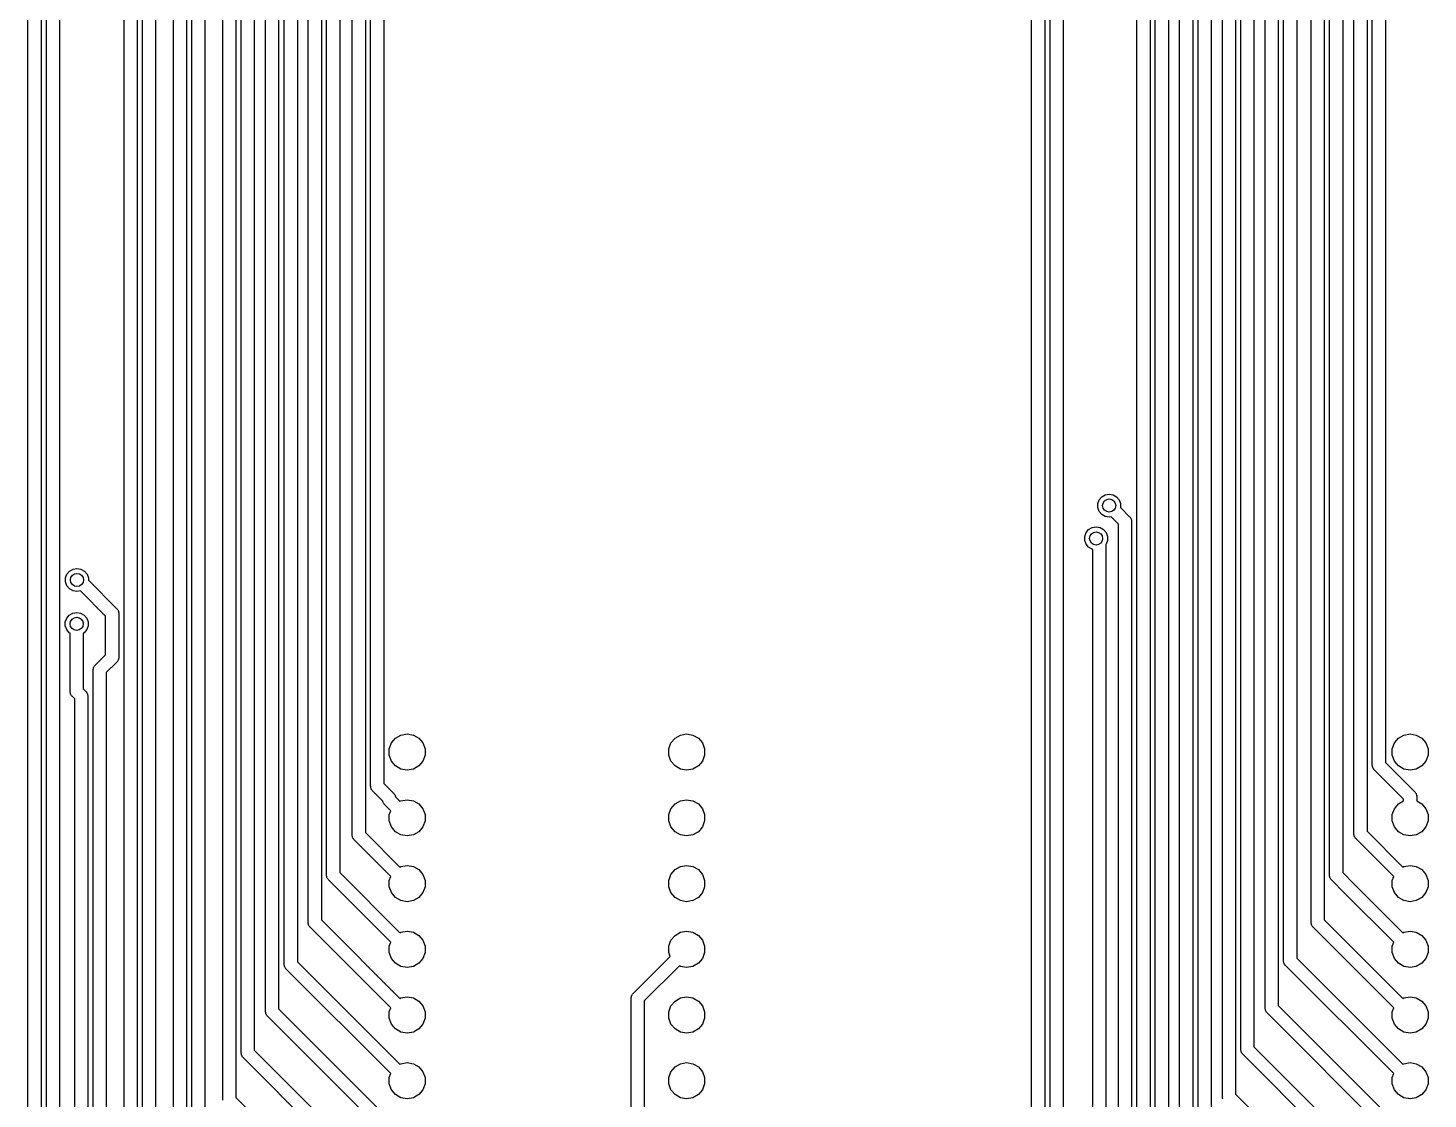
# Model space of a CAD drawing. Extents: x 25 to 346, y -457 to -16.
# Drawn here: x 165.4 to 219.4, y -335.4 to -294 of the extents above; entities that cross this region are included whole.
import ezdxf

# ---------------------------------------------------------------- set-up
doc = ezdxf.new("R2010")
doc.units = 0
doc.header["$MEASUREMENT"] = 0
doc.layers.add('BLACK', color=7, linetype='CONTINUOUS')

msp = doc.modelspace()

# ---------------------------------------------------------------- linework, layer by layer
at = {"layer": 'Black'}
for p, q in [((176.2, -294.881), (176.2, -36.83)), ((176.708, -36.83), (176.708, -294.881)), ((177.902, -325.158), (177.902, -71.12)), ((178.41, -71.12), (178.41, -325.053)), ((175.273, -330.149), (175.273, -160.381)), ((175.781, -160.381), (175.781, -330.044)), ((174.117, -162.169), (174.117, -333.46)), ((172.898, -301.371), (172.898, -162.665)), ((173.406, -162.56), (173.406, -301.371)), ((173.609, -333.565), (173.609, -162.274)), ((174.549, -331.965), (174.549, -162.56)), ((175.057, -162.56), (175.057, -331.86)), ((171.704, -339.28), (171.704, -236.581)), ((172.212, -236.581), (172.212, -339.175)), ((169.799, -342.455), (169.799, -239.46)), ((170.307, -239.354), (170.307, -342.35)), ((170.993, -305.181), (170.993, -239.268)), ((171.501, -239.268), (171.501, -305.181)), ((169.088, -308.737), (169.088, -239.754)), ((169.596, -239.649), (169.596, -308.737)), ((216.586, -325.107), (216.586, -254.527)), ((217.094, -254.422), (217.094, -325.002)), ((217.297, -322.449), (217.297, -254.232)), ((217.805, -254.127), (217.805, -322.344)), ((215.443, -255.184), (215.443, -328.431)), ((212.217, -299.466), (212.217, -255.588)), ((212.725, -255.483), (212.725, -299.466)), ((213.157, -297.434), (213.157, -255.702)), ((213.665, -255.702), (213.665, -297.434)), ((214.935, -328.536), (214.935, -255.289)), ((209.423, -256.204), (209.423, -343.719)), ((210.566, -340.395), (210.566, -255.949)), ((211.074, -255.844), (211.074, -340.29)), ((211.506, -335.267), (211.506, -255.883)), ((212.014, -255.778), (212.014, -335.162)), ((208.204, -344.665), (208.204, -256.604)), ((208.712, -256.499), (208.712, -344.56)), ((208.915, -343.824), (208.915, -256.31)), ((209.855, -306.705), (209.855, -258.676)), ((210.363, -258.676), (210.363, -306.705)), ((165.379, -349.202), (165.379, -263.525)), ((165.887, -263.525), (165.887, -349.202)), ((166.091, -348.907), (166.091, -265.049)), ((166.599, -265.049), (166.599, -348.802)), ((204.14, -313.795), (204.14, -267.081)), ((204.648, -267.081), (204.648, -313.795)), ((204.851, -348.933), (204.851, -266.7)), ((205.359, -266.916), (205.359, -348.827)), ((178.613, -323.266), (178.613, -271.45)), ((179.121, -271.45), (179.121, -323.161)), ((213.868, -325.755), (213.868, -291.846)), ((214.376, -291.846), (214.376, -325.755)), ((176.911, -326.707), (176.911, -293.053)), ((177.419, -293.053), (177.419, -326.602)), ((215.646, -326.707), (215.646, -292.735)), ((216.154, -292.735), (216.154, -326.602)), ((176.2, -328.536), (176.2, -294.881)), ((176.708, -294.881), (176.708, -328.431)), ((213.157, -331.838), (213.157, -297.434)), ((213.665, -297.434), (213.665, -331.733)), ((212.217, -333.438), (212.217, -299.466)), ((212.725, -299.466), (212.725, -333.333)), ((172.898, -335.394), (172.898, -301.371)), ((173.406, -301.371), (173.406, -335.289)), ((170.993, -339.575), (170.993, -305.181)), ((171.501, -305.181), (171.501, -339.575)), ((209.855, -330.251), (209.855, -306.705)), ((210.363, -306.705), (210.363, -330.251)), ((169.088, -342.75), (169.088, -308.737)), ((169.596, -308.737), (169.596, -342.75)), ((206.984, -312.001), (207.137, -311.974)), ((207.137, -311.974), (207.29, -312.001)), ((206.698, -312.343), (206.751, -312.197)), ((206.698, -312.497), (206.698, -312.343)), ((206.751, -312.643), (206.698, -312.497)), ((206.751, -312.197), (206.85, -312.078)), ((206.85, -312.078), (206.984, -312.001)), ((207.29, -312.001), (207.424, -312.078)), ((207.424, -312.078), (207.523, -312.197)), ((207.523, -312.197), (207.576, -312.343)), ((207.576, -312.343), (207.576, -312.497)), ((207.576, -312.497), (207.576, -312.499)), ((207.576, -312.499), (207.926, -312.85)), ((206.85, -312.762), (206.751, -312.643)), ((206.984, -312.839), (206.85, -312.762)), ((207.137, -312.866), (206.984, -312.839)), ((207.211, -312.853), (207.137, -312.866)), ((207.493, -313.135), (207.211, -312.853)), ((207.926, -312.85), (207.933, -312.859)), ((207.933, -312.859), (207.941, -312.866)), ((207.941, -312.866), (207.958, -312.895)), ((207.958, -312.895), (207.977, -312.922)), ((207.977, -312.922), (207.98, -312.933)), ((207.98, -312.933), (207.985, -312.943)), ((207.985, -312.943), (207.991, -312.975)), ((207.991, -312.975), (208, -313.007)), ((208, -313.007), (207.999, -313.019)), ((207.999, -313.019), (208.001, -313.03)), ((208.001, -313.03), (208.001, -313.69)), ((206.19, -313.613), (206.243, -313.467)), ((206.243, -313.467), (206.342, -313.348)), ((206.342, -313.348), (206.476, -313.271)), ((206.476, -313.271), (206.629, -313.244)), ((206.629, -313.244), (206.782, -313.271)), ((206.782, -313.271), (206.916, -313.348)), ((206.916, -313.348), (207.015, -313.467)), ((207.015, -313.467), (207.068, -313.613)), ((207.493, -313.69), (207.493, -313.135)), ((204.14, -350.761), (204.14, -313.795)), ((204.648, -313.795), (204.648, -350.656)), ((206.19, -313.767), (206.19, -313.613)), ((206.243, -313.913), (206.19, -313.767)), ((206.342, -314.032), (206.243, -313.913)), ((206.476, -314.109), (206.342, -314.032)), ((206.502, -314.114), (206.476, -314.109)), ((206.502, -314.96), (206.502, -314.114)), ((207.015, -313.913), (207.01, -313.92)), ((207.01, -313.92), (207.01, -314.96)), ((207.068, -313.767), (207.015, -313.913)), ((207.068, -313.613), (207.068, -313.767)), ((207.493, -346.494), (207.493, -313.69)), ((208.001, -313.69), (208.001, -346.389)), ((166.832, -315.216), (166.885, -315.071)), ((166.832, -315.371), (166.832, -315.216)), ((166.885, -315.071), (166.984, -314.952)), ((166.984, -314.952), (167.119, -314.875)), ((167.119, -314.875), (167.271, -314.848)), ((167.271, -314.848), (167.424, -314.875)), ((167.424, -314.875), (167.558, -314.952)), ((167.558, -314.952), (167.658, -315.071)), ((167.658, -315.071), (167.711, -315.216)), ((167.711, -315.216), (167.711, -315.307)), ((206.502, -348.043), (206.502, -314.96)), ((207.01, -314.96), (207.01, -347.938)), ((166.885, -315.517), (166.832, -315.371)), ((166.984, -315.636), (166.885, -315.517)), ((167.119, -315.713), (166.984, -315.636)), ((167.271, -315.74), (167.119, -315.713)), ((167.403, -315.717), (167.271, -315.74)), ((168.377, -316.691), (167.403, -315.717)), ((167.711, -315.307), (168.81, -316.406)), ((166.82, -316.915), (166.873, -316.769)), ((166.873, -316.769), (166.972, -316.65)), ((166.972, -316.65), (167.106, -316.573)), ((167.106, -316.573), (167.259, -316.546)), ((167.259, -316.546), (167.412, -316.573)), ((167.412, -316.573), (167.546, -316.65)), ((167.546, -316.65), (167.645, -316.769)), ((167.645, -316.769), (167.698, -316.915)), ((168.377, -318.182), (168.377, -316.691)), ((168.81, -316.406), (168.817, -316.415)), ((168.817, -316.415), (168.825, -316.422)), ((168.825, -316.422), (168.842, -316.451)), ((168.842, -316.451), (168.861, -316.478)), ((168.861, -316.478), (168.864, -316.489)), ((168.864, -316.489), (168.869, -316.499)), ((168.869, -316.499), (168.875, -316.531)), ((168.875, -316.531), (168.884, -316.563)), ((168.884, -316.563), (168.883, -316.575)), ((168.883, -316.575), (168.885, -316.586)), ((168.885, -316.586), (168.885, -318.287)), ((166.82, -317.069), (166.82, -316.915)), ((166.873, -317.215), (166.82, -317.069)), ((166.972, -317.334), (166.873, -317.215)), ((167.005, -317.353), (166.972, -317.334)), ((167.005, -319.608), (167.005, -317.353)), ((167.546, -317.334), (167.513, -317.353)), ((167.513, -317.353), (167.513, -319.503)), ((167.645, -317.215), (167.546, -317.334)), ((167.698, -317.069), (167.645, -317.215)), ((167.698, -316.915), (167.698, -317.069)), ((167.968, -318.59), (168.377, -318.182)), ((168.817, -318.458), (168.81, -318.467)), ((168.825, -318.451), (168.817, -318.458)), ((168.842, -318.422), (168.825, -318.451)), ((168.861, -318.395), (168.842, -318.422)), ((168.864, -318.384), (168.861, -318.395)), ((168.869, -318.374), (168.864, -318.384)), ((168.875, -318.342), (168.869, -318.374)), ((168.884, -318.31), (168.875, -318.342)), ((168.885, -318.287), (168.883, -318.298)), ((168.883, -318.298), (168.884, -318.31)), ((167.894, -318.77), (167.896, -318.759)), ((167.894, -319.151), (167.894, -318.77)), ((167.895, -318.748), (167.904, -318.716)), ((167.896, -318.759), (167.895, -318.748)), ((167.904, -318.716), (167.909, -318.683)), ((167.909, -318.683), (167.915, -318.673)), ((167.915, -318.673), (167.918, -318.663)), ((167.918, -318.663), (167.937, -318.635)), ((167.937, -318.635), (167.953, -318.607)), ((167.953, -318.607), (167.962, -318.6)), ((167.962, -318.6), (167.968, -318.59)), ((168.81, -318.467), (168.402, -318.875)), ((168.402, -318.875), (168.402, -319.151)), ((167.513, -319.503), (167.616, -319.606)), ((167.894, -345.63), (167.894, -319.151)), ((168.402, -319.151), (168.402, -345.525)), ((167.007, -319.619), (167.005, -319.608)), ((167.006, -319.63), (167.007, -319.619)), ((167.015, -319.662), (167.006, -319.63)), ((167.02, -319.695), (167.015, -319.662)), ((167.026, -319.705), (167.02, -319.695)), ((167.029, -319.716), (167.026, -319.705)), ((167.048, -319.743), (167.029, -319.716)), ((167.064, -319.771), (167.048, -319.743)), ((167.073, -319.779), (167.064, -319.771)), ((167.079, -319.788), (167.073, -319.779)), ((167.183, -319.891), (167.079, -319.788)), ((167.183, -345.925), (167.183, -319.891)), ((167.616, -319.606), (167.623, -319.616)), ((167.623, -319.616), (167.631, -319.623)), ((167.631, -319.623), (167.648, -319.651)), ((167.648, -319.651), (167.667, -319.679)), ((167.667, -319.679), (167.67, -319.689)), ((167.67, -319.689), (167.675, -319.699)), ((167.675, -319.699), (167.681, -319.732)), ((167.681, -319.732), (167.69, -319.764)), ((167.69, -319.764), (167.689, -319.775)), ((167.689, -319.775), (167.691, -319.786)), ((167.691, -319.786), (167.691, -345.925)), ((179.332, -321.823), (179.415, -321.594)), ((179.415, -321.594), (179.572, -321.408)), ((179.572, -321.408), (179.783, -321.286)), ((179.783, -321.286), (180.022, -321.244)), ((180.022, -321.244), (180.262, -321.286)), ((180.262, -321.286), (180.473, -321.408)), ((180.473, -321.408), (180.63, -321.594)), ((180.63, -321.594), (180.713, -321.823)), ((190.127, -321.823), (190.21, -321.594)), ((190.21, -321.594), (190.367, -321.408)), ((190.367, -321.408), (190.578, -321.286)), ((190.578, -321.286), (190.817, -321.244)), ((190.817, -321.244), (191.057, -321.286)), ((191.057, -321.286), (191.268, -321.408)), ((191.268, -321.408), (191.425, -321.594)), ((191.425, -321.594), (191.508, -321.823)), ((218.067, -321.823), (218.15, -321.594)), ((218.15, -321.594), (218.307, -321.408)), ((218.307, -321.408), (218.518, -321.286)), ((218.518, -321.286), (218.757, -321.244)), ((218.757, -321.244), (218.997, -321.286)), ((218.997, -321.286), (219.208, -321.408)), ((219.208, -321.408), (219.365, -321.594)), ((219.365, -321.594), (219.448, -321.823)), ((179.332, -322.067), (179.332, -321.823)), ((179.415, -322.296), (179.332, -322.067)), ((180.713, -322.067), (180.63, -322.296)), ((180.713, -321.823), (180.713, -322.067)), ((190.127, -322.067), (190.127, -321.823)), ((190.21, -322.296), (190.127, -322.067)), ((191.508, -322.067), (191.425, -322.296)), ((191.508, -321.823), (191.508, -322.067)), ((218.067, -322.067), (218.067, -321.823)), ((218.15, -322.296), (218.067, -322.067)), ((219.448, -322.067), (219.365, -322.296)), ((219.448, -321.823), (219.448, -322.067)), ((179.572, -322.482), (179.415, -322.296)), ((179.783, -322.604), (179.572, -322.482)), ((180.022, -322.646), (179.783, -322.604)), ((180.262, -322.604), (180.022, -322.646)), ((180.473, -322.482), (180.262, -322.604)), ((180.63, -322.296), (180.473, -322.482)), ((190.367, -322.482), (190.21, -322.296)), ((190.578, -322.604), (190.367, -322.482)), ((190.817, -322.646), (190.578, -322.604)), ((191.057, -322.604), (190.817, -322.646)), ((191.268, -322.482), (191.057, -322.604)), ((191.425, -322.296), (191.268, -322.482)), ((217.299, -322.46), (217.297, -322.449)), ((217.298, -322.471), (217.299, -322.46)), ((217.307, -322.503), (217.298, -322.471)), ((217.312, -322.536), (217.307, -322.503)), ((217.318, -322.545), (217.312, -322.536)), ((217.321, -322.556), (217.318, -322.545)), ((217.34, -322.583), (217.321, -322.556)), ((217.356, -322.612), (217.34, -322.583)), ((217.365, -322.619), (217.356, -322.612)), ((217.371, -322.629), (217.365, -322.619)), ((218.504, -323.761), (217.371, -322.629)), ((217.805, -322.344), (218.937, -323.476)), ((218.307, -322.482), (218.15, -322.296)), ((218.518, -322.604), (218.307, -322.482)), ((218.757, -322.646), (218.518, -322.604)), ((218.997, -322.604), (218.757, -322.646)), ((219.208, -322.482), (218.997, -322.604)), ((219.365, -322.296), (219.208, -322.482)), ((178.615, -323.277), (178.613, -323.266)), ((178.614, -323.288), (178.615, -323.277)), ((178.622, -323.32), (178.614, -323.288)), ((178.628, -323.353), (178.622, -323.32)), ((179.121, -323.161), (179.504, -323.543)), ((178.634, -323.362), (178.628, -323.353)), ((178.637, -323.373), (178.634, -323.362)), ((178.656, -323.4), (178.637, -323.373)), ((178.672, -323.429), (178.656, -323.4)), ((178.681, -323.436), (178.672, -323.429)), ((178.687, -323.445), (178.681, -323.436)), ((179.078, -323.837), (178.687, -323.445)), ((179.08, -323.841), (179.078, -323.837)), ((179.085, -323.873), (179.08, -323.841)), ((179.091, -323.883), (179.085, -323.873)), ((179.504, -323.543), (179.51, -323.553)), ((179.51, -323.553), (179.519, -323.56)), ((179.519, -323.56), (179.535, -323.588)), ((179.535, -323.588), (179.554, -323.616)), ((179.554, -323.616), (179.557, -323.626)), ((179.557, -323.626), (179.563, -323.636)), ((179.563, -323.636), (179.568, -323.669)), ((179.568, -323.669), (179.57, -323.673)), ((179.57, -323.673), (179.745, -323.848)), ((179.745, -323.848), (179.783, -323.826)), ((179.783, -323.826), (180.022, -323.784)), ((180.022, -323.784), (180.262, -323.826)), ((180.262, -323.826), (180.473, -323.948)), ((190.367, -323.948), (190.578, -323.826)), ((190.578, -323.826), (190.817, -323.784)), ((190.817, -323.784), (191.057, -323.826)), ((191.057, -323.826), (191.268, -323.948)), ((218.307, -323.948), (218.504, -323.834)), ((218.504, -323.834), (218.504, -323.761)), ((218.937, -323.476), (218.944, -323.485)), ((218.944, -323.485), (218.952, -323.492)), ((218.952, -323.492), (218.969, -323.521)), ((218.969, -323.521), (218.988, -323.548)), ((218.988, -323.548), (218.991, -323.559)), ((218.991, -323.559), (218.996, -323.569)), ((218.996, -323.569), (219.002, -323.601)), ((219.002, -323.601), (219.011, -323.633)), ((219.011, -323.633), (219.01, -323.644)), ((219.01, -323.644), (219.011, -323.655)), ((219.011, -323.655), (219.011, -323.834)), ((219.011, -323.834), (219.208, -323.948)), ((179.094, -323.894), (179.091, -323.883)), ((179.113, -323.921), (179.094, -323.894)), ((179.129, -323.95), (179.113, -323.921)), ((179.138, -323.957), (179.129, -323.95)), ((179.144, -323.966), (179.138, -323.957)), ((179.388, -324.21), (179.144, -323.966)), ((179.332, -324.363), (179.388, -324.21)), ((179.332, -324.607), (179.332, -324.363)), ((180.473, -323.948), (180.63, -324.134)), ((180.63, -324.134), (180.713, -324.363)), ((180.713, -324.363), (180.713, -324.607)), ((190.127, -324.363), (190.21, -324.134)), ((190.127, -324.607), (190.127, -324.363)), ((190.21, -324.134), (190.367, -323.948)), ((191.268, -323.948), (191.425, -324.134)), ((191.425, -324.134), (191.508, -324.363)), ((191.508, -324.363), (191.508, -324.607)), ((218.067, -324.363), (218.15, -324.134)), ((218.067, -324.607), (218.067, -324.363)), ((218.15, -324.134), (218.307, -323.948)), ((219.208, -323.948), (219.365, -324.134)), ((219.365, -324.134), (219.448, -324.363)), ((219.448, -324.363), (219.448, -324.607)), ((179.415, -324.836), (179.332, -324.607)), ((179.572, -325.022), (179.415, -324.836)), ((180.63, -324.836), (180.473, -325.022)), ((180.713, -324.607), (180.63, -324.836)), ((190.21, -324.836), (190.127, -324.607)), ((190.367, -325.022), (190.21, -324.836)), ((191.425, -324.836), (191.268, -325.022)), ((191.508, -324.607), (191.425, -324.836)), ((218.15, -324.836), (218.067, -324.607)), ((218.307, -325.022), (218.15, -324.836)), ((219.365, -324.836), (219.208, -325.022)), ((219.448, -324.607), (219.365, -324.836)), ((177.904, -325.169), (177.902, -325.158)), ((177.903, -325.18), (177.904, -325.169)), ((177.911, -325.212), (177.903, -325.18)), ((177.917, -325.245), (177.911, -325.212)), ((177.922, -325.255), (177.917, -325.245)), ((177.925, -325.265), (177.922, -325.255)), ((177.944, -325.293), (177.925, -325.265)), ((177.961, -325.321), (177.944, -325.293)), ((177.97, -325.329), (177.961, -325.321)), ((177.976, -325.338), (177.97, -325.329)), ((179.388, -326.75), (177.976, -325.338)), ((178.41, -325.053), (179.745, -326.388)), ((179.783, -325.144), (179.572, -325.022)), ((180.022, -325.186), (179.783, -325.144)), ((180.262, -325.144), (180.022, -325.186)), ((180.473, -325.022), (180.262, -325.144)), ((190.578, -325.144), (190.367, -325.022)), ((190.817, -325.186), (190.578, -325.144)), ((191.057, -325.144), (190.817, -325.186)), ((191.268, -325.022), (191.057, -325.144)), ((216.588, -325.118), (216.586, -325.107)), ((216.587, -325.129), (216.588, -325.118)), ((216.595, -325.161), (216.587, -325.129)), ((216.601, -325.194), (216.595, -325.161)), ((216.607, -325.204), (216.601, -325.194)), ((216.61, -325.215), (216.607, -325.204)), ((216.629, -325.242), (216.61, -325.215)), ((216.645, -325.271), (216.629, -325.242)), ((216.654, -325.278), (216.645, -325.271)), ((216.66, -325.287), (216.654, -325.278)), ((218.123, -326.75), (216.66, -325.287)), ((217.094, -325.002), (218.48, -326.388)), ((218.518, -325.144), (218.307, -325.022)), ((218.757, -325.186), (218.518, -325.144)), ((218.997, -325.144), (218.757, -325.186)), ((219.208, -325.022), (218.997, -325.144)), ((213.868, -330.01), (213.868, -325.755)), ((214.376, -325.755), (214.376, -329.904)), ((179.745, -326.388), (179.783, -326.366)), ((179.783, -326.366), (180.022, -326.324)), ((180.022, -326.324), (180.262, -326.366)), ((180.262, -326.366), (180.473, -326.488)), ((180.473, -326.488), (180.63, -326.674)), ((190.21, -326.674), (190.367, -326.488)), ((190.367, -326.488), (190.578, -326.366)), ((190.578, -326.366), (190.817, -326.324)), ((190.817, -326.324), (191.057, -326.366)), ((191.057, -326.366), (191.268, -326.488)), ((191.268, -326.488), (191.425, -326.674)), ((218.48, -326.388), (218.518, -326.366)), ((218.518, -326.366), (218.757, -326.324)), ((218.757, -326.324), (218.997, -326.366)), ((218.997, -326.366), (219.208, -326.488)), ((219.208, -326.488), (219.365, -326.674)), ((176.913, -326.719), (176.911, -326.707)), ((176.912, -326.73), (176.913, -326.719)), ((176.921, -326.762), (176.912, -326.73)), ((176.926, -326.794), (176.921, -326.762)), ((176.932, -326.804), (176.926, -326.794)), ((176.935, -326.815), (176.932, -326.804)), ((176.954, -326.842), (176.935, -326.815)), ((176.97, -326.871), (176.954, -326.842)), ((176.979, -326.878), (176.97, -326.871)), ((176.985, -326.887), (176.979, -326.878)), ((179.388, -329.29), (176.985, -326.887)), ((177.419, -326.602), (179.745, -328.928)), ((179.332, -326.903), (179.388, -326.75)), ((179.332, -327.147), (179.332, -326.903)), ((180.63, -326.674), (180.713, -326.903)), ((180.713, -326.903), (180.713, -327.147)), ((190.127, -326.903), (190.21, -326.674)), ((190.127, -327.147), (190.127, -326.903)), ((191.425, -326.674), (191.508, -326.903)), ((191.508, -326.903), (191.508, -327.147)), ((215.648, -326.719), (215.646, -326.707)), ((215.647, -326.73), (215.648, -326.719)), ((215.656, -326.762), (215.647, -326.73)), ((215.661, -326.794), (215.656, -326.762)), ((215.667, -326.804), (215.661, -326.794)), ((215.67, -326.815), (215.667, -326.804)), ((215.689, -326.842), (215.67, -326.815)), ((215.705, -326.871), (215.689, -326.842)), ((215.714, -326.878), (215.705, -326.871)), ((215.72, -326.887), (215.714, -326.878)), ((216.228, -327.395), (215.72, -326.887)), ((216.154, -326.602), (216.588, -327.036)), ((216.588, -327.036), (218.48, -328.928)), ((218.067, -326.903), (218.123, -326.75)), ((218.067, -327.147), (218.067, -326.903)), ((219.365, -326.674), (219.448, -326.903)), ((219.448, -326.903), (219.448, -327.147)), ((179.415, -327.376), (179.332, -327.147)), ((179.572, -327.562), (179.415, -327.376)), ((179.783, -327.684), (179.572, -327.562)), ((180.473, -327.562), (180.262, -327.684)), ((180.63, -327.376), (180.473, -327.562)), ((180.713, -327.147), (180.63, -327.376)), ((190.21, -327.376), (190.127, -327.147)), ((190.367, -327.562), (190.21, -327.376)), ((190.578, -327.684), (190.367, -327.562)), ((191.268, -327.562), (191.057, -327.684)), ((191.425, -327.376), (191.268, -327.562)), ((191.508, -327.147), (191.425, -327.376)), ((218.123, -329.29), (216.228, -327.395)), ((218.15, -327.376), (218.067, -327.147)), ((218.307, -327.562), (218.15, -327.376)), ((218.518, -327.684), (218.307, -327.562)), ((219.208, -327.562), (218.997, -327.684)), ((219.365, -327.376), (219.208, -327.562)), ((219.448, -327.147), (219.365, -327.376)), ((180.022, -327.726), (179.783, -327.684)), ((180.262, -327.684), (180.022, -327.726)), ((190.817, -327.726), (190.578, -327.684)), ((191.057, -327.684), (190.817, -327.726)), ((218.757, -327.726), (218.518, -327.684)), ((218.997, -327.684), (218.757, -327.726)), ((176.202, -328.547), (176.2, -328.536)), ((176.201, -328.558), (176.202, -328.547)), ((176.209, -328.59), (176.201, -328.558)), ((176.215, -328.623), (176.209, -328.59)), ((176.221, -328.633), (176.215, -328.623)), ((176.224, -328.644), (176.221, -328.633)), ((176.243, -328.671), (176.224, -328.644)), ((176.259, -328.7), (176.243, -328.671)), ((176.268, -328.707), (176.259, -328.7)), ((176.274, -328.716), (176.268, -328.707)), ((179.388, -331.83), (176.274, -328.716)), ((176.708, -328.431), (179.745, -331.468)), ((214.937, -328.547), (214.935, -328.536)), ((214.936, -328.558), (214.937, -328.547)), ((214.944, -328.59), (214.936, -328.558)), ((214.95, -328.623), (214.944, -328.59)), ((214.956, -328.633), (214.95, -328.623)), ((214.959, -328.644), (214.956, -328.633)), ((214.978, -328.671), (214.959, -328.644)), ((214.994, -328.7), (214.978, -328.671)), ((215.003, -328.707), (214.994, -328.7)), ((215.009, -328.716), (215.003, -328.707)), ((218.123, -331.83), (215.009, -328.716)), ((215.443, -328.431), (218.48, -331.468)), ((179.745, -328.928), (179.783, -328.906)), ((179.783, -328.906), (180.022, -328.864)), ((180.022, -328.864), (180.262, -328.906)), ((180.262, -328.906), (180.473, -329.028)), ((180.473, -329.028), (180.63, -329.214)), ((180.63, -329.214), (180.713, -329.443)), ((190.127, -329.443), (190.21, -329.214)), ((190.21, -329.214), (190.367, -329.028)), ((190.367, -329.028), (190.578, -328.906)), ((190.578, -328.906), (190.817, -328.864)), ((190.817, -328.864), (191.057, -328.906)), ((191.057, -328.906), (191.268, -329.028)), ((191.268, -329.028), (191.425, -329.214)), ((191.425, -329.214), (191.508, -329.443)), ((218.48, -328.928), (218.518, -328.906)), ((218.518, -328.906), (218.757, -328.864)), ((218.757, -328.864), (218.997, -328.906)), ((218.997, -328.906), (219.208, -329.028)), ((219.208, -329.028), (219.365, -329.214)), ((219.365, -329.214), (219.448, -329.443)), ((179.332, -329.443), (179.388, -329.29)), ((179.332, -329.687), (179.332, -329.443)), ((179.415, -329.916), (179.332, -329.687)), ((180.713, -329.687), (180.63, -329.916)), ((180.713, -329.443), (180.713, -329.687)), ((190.127, -329.687), (190.127, -329.443)), ((190.183, -329.84), (190.127, -329.687)), ((191.508, -329.687), (191.425, -329.916)), ((191.508, -329.443), (191.508, -329.687)), ((218.067, -329.443), (218.123, -329.29)), ((218.067, -329.687), (218.067, -329.443)), ((218.15, -329.916), (218.067, -329.687)), ((219.448, -329.687), (219.365, -329.916)), ((219.448, -329.443), (219.448, -329.687)), ((175.275, -330.16), (175.273, -330.149)), ((175.274, -330.171), (175.275, -330.16)), ((175.282, -330.203), (175.274, -330.171)), ((175.288, -330.236), (175.282, -330.203)), ((175.294, -330.246), (175.288, -330.236)), ((175.296, -330.257), (175.294, -330.246)), ((175.316, -330.284), (175.296, -330.257)), ((175.332, -330.312), (175.316, -330.284)), ((175.341, -330.32), (175.332, -330.312)), ((175.347, -330.329), (175.341, -330.32)), ((179.388, -334.37), (175.347, -330.329)), ((175.781, -330.044), (179.745, -334.008)), ((179.572, -330.102), (179.415, -329.916)), ((179.783, -330.224), (179.572, -330.102)), ((180.022, -330.266), (179.783, -330.224)), ((180.262, -330.224), (180.022, -330.266)), ((180.473, -330.102), (180.262, -330.224)), ((180.63, -329.916), (180.473, -330.102)), ((188.746, -331.278), (190.183, -329.84)), ((190.54, -330.202), (189.179, -331.562)), ((190.578, -330.224), (190.54, -330.202)), ((190.817, -330.266), (190.578, -330.224)), ((191.057, -330.224), (190.817, -330.266)), ((191.268, -330.102), (191.057, -330.224)), ((191.425, -329.916), (191.268, -330.102)), ((209.855, -340.69), (209.855, -330.251)), ((210.363, -330.251), (210.363, -340.69)), ((213.87, -330.021), (213.868, -330.01)), ((213.869, -330.032), (213.87, -330.021)), ((213.878, -330.064), (213.869, -330.032)), ((213.883, -330.096), (213.878, -330.064)), ((213.889, -330.106), (213.883, -330.096)), ((213.892, -330.117), (213.889, -330.106)), ((213.911, -330.144), (213.892, -330.117)), ((213.927, -330.173), (213.911, -330.144)), ((213.936, -330.18), (213.927, -330.173)), ((213.942, -330.189), (213.936, -330.18)), ((218.123, -334.37), (213.942, -330.189)), ((214.376, -329.904), (218.48, -334.008)), ((218.307, -330.102), (218.15, -329.916)), ((218.518, -330.224), (218.307, -330.102)), ((218.757, -330.266), (218.518, -330.224)), ((218.997, -330.224), (218.757, -330.266)), ((219.208, -330.102), (218.997, -330.224)), ((219.365, -329.916), (219.208, -330.102)), ((179.783, -331.446), (180.022, -331.404)), ((180.022, -331.404), (180.262, -331.446)), ((188.672, -331.435), (188.681, -331.403)), ((188.673, -331.446), (188.672, -331.435)), ((188.681, -331.403), (188.687, -331.37)), ((188.687, -331.37), (188.692, -331.361)), ((188.692, -331.361), (188.695, -331.35)), ((188.695, -331.35), (188.714, -331.323)), ((188.714, -331.323), (188.731, -331.294)), ((188.731, -331.294), (188.739, -331.287)), ((188.739, -331.287), (188.746, -331.278)), ((190.578, -331.446), (190.817, -331.404)), ((190.817, -331.404), (191.057, -331.446)), ((218.518, -331.446), (218.757, -331.404)), ((218.757, -331.404), (218.997, -331.446)), ((174.551, -331.976), (174.549, -331.965)), ((174.55, -331.987), (174.551, -331.976)), ((175.057, -331.86), (179.745, -336.548)), ((179.332, -331.983), (179.388, -331.83)), ((179.332, -332.227), (179.332, -331.983)), ((179.745, -331.468), (179.783, -331.446)), ((180.262, -331.446), (180.473, -331.568)), ((180.473, -331.568), (180.63, -331.754)), ((180.63, -331.754), (180.713, -331.983)), ((180.713, -331.983), (180.713, -332.227)), ((188.671, -331.457), (188.673, -331.446)), ((188.671, -350.402), (188.671, -331.457)), ((189.179, -331.562), (189.179, -350.507)), ((190.127, -331.983), (190.21, -331.754)), ((190.127, -332.227), (190.127, -331.983)), ((190.21, -331.754), (190.367, -331.568)), ((190.367, -331.568), (190.578, -331.446)), ((191.057, -331.446), (191.268, -331.568)), ((191.268, -331.568), (191.425, -331.754)), ((191.425, -331.754), (191.508, -331.983)), ((191.508, -331.983), (191.508, -332.227)), ((213.159, -331.849), (213.157, -331.838)), ((213.158, -331.86), (213.159, -331.849)), ((213.166, -331.892), (213.158, -331.86)), ((213.172, -331.925), (213.166, -331.892)), ((213.178, -331.935), (213.172, -331.925)), ((213.181, -331.946), (213.178, -331.935)), ((213.2, -331.973), (213.181, -331.946)), ((213.216, -332.002), (213.2, -331.973)), ((213.665, -331.733), (218.48, -336.548)), ((218.067, -331.983), (218.123, -331.83)), ((218.067, -332.227), (218.067, -331.983)), ((218.48, -331.468), (218.518, -331.446)), ((218.997, -331.446), (219.208, -331.568)), ((219.208, -331.568), (219.365, -331.754)), ((219.365, -331.754), (219.448, -331.983)), ((219.448, -331.983), (219.448, -332.227)), ((174.558, -332.019), (174.55, -331.987)), ((174.564, -332.052), (174.558, -332.019)), ((174.57, -332.062), (174.564, -332.052)), ((174.573, -332.073), (174.57, -332.062)), ((174.592, -332.1), (174.573, -332.073)), ((174.608, -332.129), (174.592, -332.1)), ((174.617, -332.136), (174.608, -332.129)), ((174.623, -332.145), (174.617, -332.136)), ((179.388, -336.91), (174.623, -332.145)), ((179.415, -332.456), (179.332, -332.227)), ((179.572, -332.642), (179.415, -332.456)), ((180.63, -332.456), (180.473, -332.642)), ((180.713, -332.227), (180.63, -332.456)), ((190.21, -332.456), (190.127, -332.227)), ((190.367, -332.642), (190.21, -332.456)), ((191.425, -332.456), (191.268, -332.642)), ((191.508, -332.227), (191.425, -332.456)), ((213.225, -332.009), (213.216, -332.002)), ((213.231, -332.018), (213.225, -332.009)), ((218.123, -336.91), (213.231, -332.018)), ((218.15, -332.456), (218.067, -332.227)), ((218.307, -332.642), (218.15, -332.456)), ((219.365, -332.456), (219.208, -332.642)), ((219.448, -332.227), (219.365, -332.456)), ((179.783, -332.764), (179.572, -332.642)), ((180.022, -332.806), (179.783, -332.764)), ((180.262, -332.764), (180.022, -332.806)), ((180.473, -332.642), (180.262, -332.764)), ((190.578, -332.764), (190.367, -332.642)), ((190.817, -332.806), (190.578, -332.764)), ((191.057, -332.764), (190.817, -332.806)), ((191.268, -332.642), (191.057, -332.764)), ((218.518, -332.764), (218.307, -332.642)), ((218.757, -332.806), (218.518, -332.764)), ((218.997, -332.764), (218.757, -332.806)), ((219.208, -332.642), (218.997, -332.764)), ((173.611, -333.577), (173.609, -333.565)), ((173.61, -333.588), (173.611, -333.577)), ((173.619, -333.62), (173.61, -333.588)), ((174.117, -333.46), (179.745, -339.088)), ((212.219, -333.45), (212.217, -333.438)), ((212.218, -333.461), (212.219, -333.45)), ((212.227, -333.493), (212.218, -333.461)), ((212.232, -333.525), (212.227, -333.493)), ((212.238, -333.535), (212.232, -333.525)), ((212.241, -333.546), (212.238, -333.535)), ((212.26, -333.573), (212.241, -333.546)), ((212.276, -333.602), (212.26, -333.573)), ((212.285, -333.609), (212.276, -333.602)), ((212.725, -333.333), (218.48, -339.088)), ((173.624, -333.652), (173.619, -333.62)), ((173.63, -333.662), (173.624, -333.652)), ((173.633, -333.673), (173.63, -333.662)), ((173.652, -333.7), (173.633, -333.673)), ((173.668, -333.729), (173.652, -333.7)), ((173.677, -333.736), (173.668, -333.729)), ((173.683, -333.745), (173.677, -333.736)), ((179.388, -339.45), (173.683, -333.745)), ((179.745, -334.008), (179.783, -333.986)), ((179.783, -333.986), (180.022, -333.944)), ((180.022, -333.944), (180.262, -333.986)), ((180.262, -333.986), (180.473, -334.108)), ((180.473, -334.108), (180.63, -334.294)), ((190.21, -334.294), (190.367, -334.108)), ((190.367, -334.108), (190.578, -333.986)), ((190.578, -333.986), (190.817, -333.944)), ((190.817, -333.944), (191.057, -333.986)), ((191.057, -333.986), (191.268, -334.108)), ((191.268, -334.108), (191.425, -334.294)), ((212.291, -333.618), (212.285, -333.609)), ((218.123, -339.45), (212.291, -333.618)), ((218.48, -334.008), (218.518, -333.986)), ((218.518, -333.986), (218.757, -333.944)), ((218.757, -333.944), (218.997, -333.986)), ((218.997, -333.986), (219.208, -334.108)), ((219.208, -334.108), (219.365, -334.294)), ((179.332, -334.523), (179.388, -334.37)), ((179.332, -334.767), (179.332, -334.523)), ((180.63, -334.294), (180.713, -334.523)), ((180.713, -334.523), (180.713, -334.767)), ((190.127, -334.523), (190.21, -334.294)), ((190.127, -334.767), (190.127, -334.523)), ((191.425, -334.294), (191.508, -334.523)), ((191.508, -334.523), (191.508, -334.767)), ((218.067, -334.523), (218.123, -334.37)), ((218.067, -334.767), (218.067, -334.523)), ((219.365, -334.294), (219.448, -334.523)), ((219.448, -334.523), (219.448, -334.767)), ((179.415, -334.996), (179.332, -334.767)), ((179.572, -335.182), (179.415, -334.996)), ((179.783, -335.304), (179.572, -335.182)), ((180.473, -335.182), (180.262, -335.304)), ((180.63, -334.996), (180.473, -335.182)), ((180.713, -334.767), (180.63, -334.996)), ((190.21, -334.996), (190.127, -334.767)), ((190.367, -335.182), (190.21, -334.996)), ((190.578, -335.304), (190.367, -335.182)), ((191.268, -335.182), (191.057, -335.304)), ((191.425, -334.996), (191.268, -335.182)), ((191.508, -334.767), (191.425, -334.996)), ((212.014, -335.162), (218.48, -341.628)), ((218.15, -334.996), (218.067, -334.767)), ((218.307, -335.182), (218.15, -334.996)), ((218.518, -335.304), (218.307, -335.182)), ((219.208, -335.182), (218.997, -335.304)), ((219.365, -334.996), (219.208, -335.182)), ((219.448, -334.767), (219.365, -334.996)), ((173.406, -335.289), (179.745, -341.628)), ((180.022, -335.346), (179.783, -335.304)), ((180.262, -335.304), (180.022, -335.346)), ((190.817, -335.346), (190.578, -335.304)), ((191.057, -335.304), (190.817, -335.346)), ((211.508, -335.278), (211.506, -335.267)), ((211.507, -335.289), (211.508, -335.278)), ((211.515, -335.321), (211.507, -335.289)), ((211.521, -335.354), (211.515, -335.321)), ((218.757, -335.346), (218.518, -335.304)), ((218.997, -335.304), (218.757, -335.346))]:
    msp.add_line(p, q, dxfattribs=at)
for centre in [(207.137, -312.42), (206.629, -313.69), (167.271, -315.294), (167.259, -316.992)]:
    msp.add_circle(centre, 0.254, dxfattribs=at)

doc.saveas('drawing.dxf')
